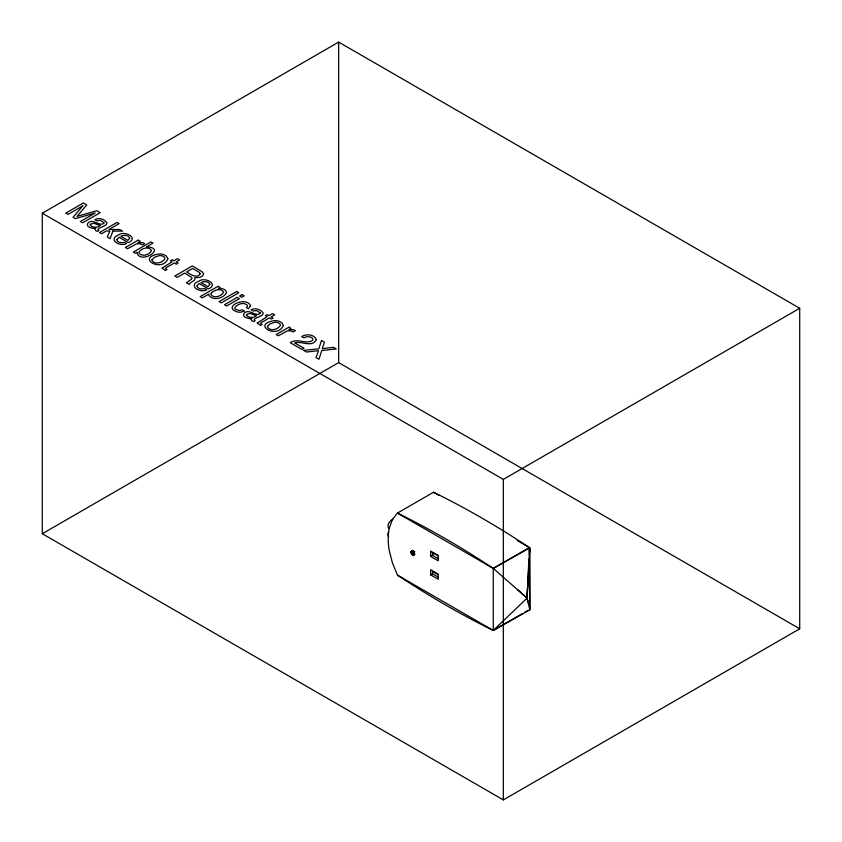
<?xml version="1.0" encoding="UTF-8"?>
<svg xmlns="http://www.w3.org/2000/svg" width="842" height="842" viewBox="0 0 842 842"><rect width="100%" height="100%" fill="white"/><g stroke="black" fill="none" stroke-linecap="round" stroke-linejoin="round"><path stroke-width="1.26" d="M528.85 559.225L527.071 598.094L529.828 609.85L529.386 547.553A903.687 521.745 60 0 0 441.534 496.201L433.525 492.254L397.456 513.083L392.404 519.535L389.257 528.25A62.224 35.922 60 0 0 389.257 550.489L392.404 562.835L397.456 575.118L405.423 580.359A903.687 521.745 60 0 0 493.275 630.447L529.828 609.85L529.828 547.816L517.314 540.585M529.208 551.447L529.386 547.553L493.275 568.413L493.275 630.447L522.619 613.502M527.85 601.925L527.071 598.094L527.829 582.432M529.197 553.731L529.828 550.068M397.456 575.118L493.275 630.447L527.071 598.094L529.828 547.816L493.275 568.413L397.456 513.083L405.423 517.051A903.687 521.745 60 0 1 493.275 568.413L527.071 598.094L527.945 601.556M410.843 551.952C416.022 546.563 414.801 562.351 410.843 551.952L412.759 550.363L410.907 551.436M42.289 213.215L338.673 42.1L799.711 308.277L799.711 628.785L503.327 799.9L42.289 533.723L42.289 213.215L503.327 479.393L799.711 308.277M42.289 533.723L338.673 362.607L799.711 628.785M410.907 552.541L412.696 550.878M411.085 553.162L412.938 552.099L412.759 551.478M411.38 553.783L414.906 551.742M411.77 554.341L413.622 553.268L414.548 554.089L412.696 555.162M412.212 554.815L414.064 553.741M413.169 555.362L415.022 554.299M430.641 556.436L438.229 560.814L438.229 555.52L430.641 551.142L430.641 556.436L432.493 555.362L437.914 558.488M430.641 574.886L438.24 579.275L438.24 574.086L430.641 569.697L430.641 574.886L432.493 573.812L437.914 576.949M524.871 612.208L528.26 610.25M433.525 492.254L439.019 495.422M437.914 555.604L432.493 552.478L432.493 555.362M437.914 574.602L432.493 571.476L432.493 573.812M517.577 589.621L527.071 598.094M413.969 554.099L412.401 551.373M432.335 552.468L433.567 554.162M413.622 553.268L412.938 552.099M503.327 479.393L503.327 799.9M338.673 42.1L338.673 362.607M388.615 528.313A16.377 9.462 0 0 1 392.856 519.177M388.615 536.617A16.377 9.462 0 0 1 388.615 531.723M250.474 305.751L248.485 308.782L246.401 307.572L247.495 305.941L247.19 305.088C243.601 301.815 237.486 304.004 234.95 307.541A3.726 2.147 0 0 0 235.455 309.256L239.117 310.53L242.443 309.856L244.527 311.066L241.696 311.972A6.199 3.579 0 0 1 237.739 312.035C221.099 307.214 246.632 295.605 250.474 305.751M162.201 268.103L165.306 270.545L167 269.566L165.506 268.598L165.948 267.819L174.294 263.009L176.336 264.188L178.083 263.167L176.041 261.988L179.609 259.936L177.441 258.683L173.873 260.736L172.147 259.736L170.389 260.757L172.115 261.757L162.201 268.103M257.273 322.991L260.389 325.444L262.083 324.465L260.588 323.496L261.031 322.718L269.377 317.897L271.408 319.076L273.166 318.065L271.124 316.887L274.692 314.824L272.524 313.571L268.956 315.634L267.219 314.634L265.472 315.645L267.198 316.645L257.273 322.991M116.838 239.581C117.227 242.791 121.922 243.138 124.427 242.317L126.532 243.538C120.027 247.285 107.197 239.296 118.754 234.886C124.311 230.319 139.14 237.728 128.405 242.664L119.048 237.255L116.838 239.581M196.986 285.859C197.365 289.059 202.059 289.406 204.564 288.585L206.679 289.806C200.164 293.553 187.334 285.564 198.891 281.154C204.448 276.586 219.278 283.996 208.553 288.932L199.186 283.522L196.986 285.859M103.924 222.667L103.861 223.372C99.145 226.793 93.02 218.078 87.989 222.941C84.947 226.961 92.788 228.835 95.662 228.382L94.851 229.287L95.683 230.666L97.377 231.403L98.956 230.476C94.336 228.319 106.66 226.656 106.966 223.309L106.85 222.677C104.334 219.067 98.83 217.352 94.883 219.636L96.883 220.793L100.514 220.383L103.924 222.667M260.136 312.845L260.073 313.561C255.358 316.981 249.232 308.256 244.201 313.129C241.149 317.15 249 319.023 251.874 318.571L251.063 319.465L251.895 320.855L253.589 321.581L255.168 320.665C250.548 318.508 262.872 316.845 263.178 313.498L263.062 312.866C260.546 309.256 255.042 307.541 251.095 309.824L253.095 310.982L256.726 310.572L260.136 312.845M152.044 259.725L151.97 260.367C154.675 265.188 162.99 262.767 165.043 258.526L164.358 257.115L162.432 255.979A4.136 2.389 0 0 0 159.075 255.673L154.56 257.242L152.044 259.725M267.514 326.391L267.43 327.022C270.135 331.853 278.449 329.433 280.502 325.18L279.828 323.77L277.892 322.644A4.136 2.389 0 0 0 274.534 322.328L270.019 323.907L267.514 326.391M203.585 273.871L202.743 275.776L199.912 277.397L194.849 277.66L194.807 279.933L190.082 283.154L189.376 284.449L186.461 282.765L191.576 279.155L191.923 277.607L184.714 273.071L177.188 277.407L174.82 276.039L192.344 265.925L202.143 271.745L203.585 273.871M151.476 250.495C149.823 254.768 142.035 257.263 138.972 253.01L138.93 252.232C141.067 248.243 148.897 245.948 151.476 250.495M136.93 252.284C139.277 265.251 167.737 248.116 146.634 246.801L152.991 243.127L150.907 241.928L133.31 252.084L135.299 253.221L136.93 252.284M167.905 258.768C162.001 273.092 135.351 257.62 159.075 253.979A7.462 4.305 0 0 1 163.948 254.726L166.463 256.147L167.905 258.768M283.365 325.433C277.471 339.758 250.811 324.275 274.534 320.634A7.462 4.305 0 0 1 279.407 321.381L281.923 322.812L283.365 325.433M90.326 224.298L90.199 224.951C92.388 228.108 97.556 227.866 100.366 225.551L93.767 223.256L90.326 224.298M246.538 314.487L246.411 315.14C248.6 318.297 253.768 318.055 256.578 315.739L249.979 313.445L246.538 314.487M129.7 238.075L127.91 240.402L120.806 236.307C123.5 234.918 128.426 234.697 129.7 238.075M209.837 284.343L208.048 286.669L200.954 282.575C203.638 281.186 208.563 280.965 209.837 284.343M200.249 273.734C197.354 279.144 189.966 274.239 186.692 271.924L192.681 268.472L199.48 272.503L200.249 273.734M316.266 339.736C312.203 347.893 301.352 340.684 294.668 342.894L304.004 348.283L301.973 349.451L290.237 342.683C297.184 337.579 306.046 344.873 312.729 340.336L312.698 338.379L310.456 336.947L306.856 336.674L303.867 337.821L301.689 336.558C306.056 333.706 314.529 334.148 316.266 339.736M226.477 292.679C223.73 298.542 213.289 300.91 208.942 295.51L208.9 294.058L202.375 297.836L200.217 296.594L218.036 286.301L220.13 287.511L218.436 288.49C221.414 288.217 226.224 288.985 226.477 292.679M321.497 340.484L318.834 348.809L303.573 350.377L306.435 352.03L318.497 350.672L316.013 357.566L318.96 359.26L321.781 350.514L336.211 348.977L333.379 347.346L322.233 348.651L324.465 342.199L321.497 340.484M112.912 231.066L110.081 238.665L107.334 237.086L109.797 231.055L106.345 230.971L101.545 233.739L99.482 232.55L117.017 222.425L119.08 223.625L108.902 229.498L119.838 229.54L122.585 231.129L112.912 231.066M211.247 293.121L210.942 294.658C214.078 298.7 221.151 296.395 223.446 292.553L223.425 291.774C220.467 287.722 214.121 290.069 211.247 293.121M82.8 205.848L73.054 217.289L75.401 218.646L95.188 212.994L80.358 221.509L82.611 222.804L100.145 212.689L96.777 210.742L76.959 216.415L86.737 204.953L83.337 202.985L65.813 213.11L68.076 214.415L82.8 205.848M138.183 240.138L125.405 247.516L127.552 248.748L136.404 243.896L140.025 243.78L142.361 244.896L144.624 243.591L142.561 242.601L138.014 242.591L140.225 241.307L138.183 240.138M236.665 291.511L219.13 301.625L221.288 302.867L238.812 292.742L236.665 291.511M237.223 297.384L224.509 304.73L226.687 305.993L239.412 298.647L237.223 297.384M242.033 294.605L239.602 296.016L241.78 297.268L244.222 295.868L242.033 294.605M288.964 327.191L276.187 334.569L278.334 335.8L287.185 330.948L290.806 330.832L293.142 331.958L295.405 330.643L293.342 329.654L288.795 329.643L291.006 328.369L288.964 327.191"/></g></svg>
